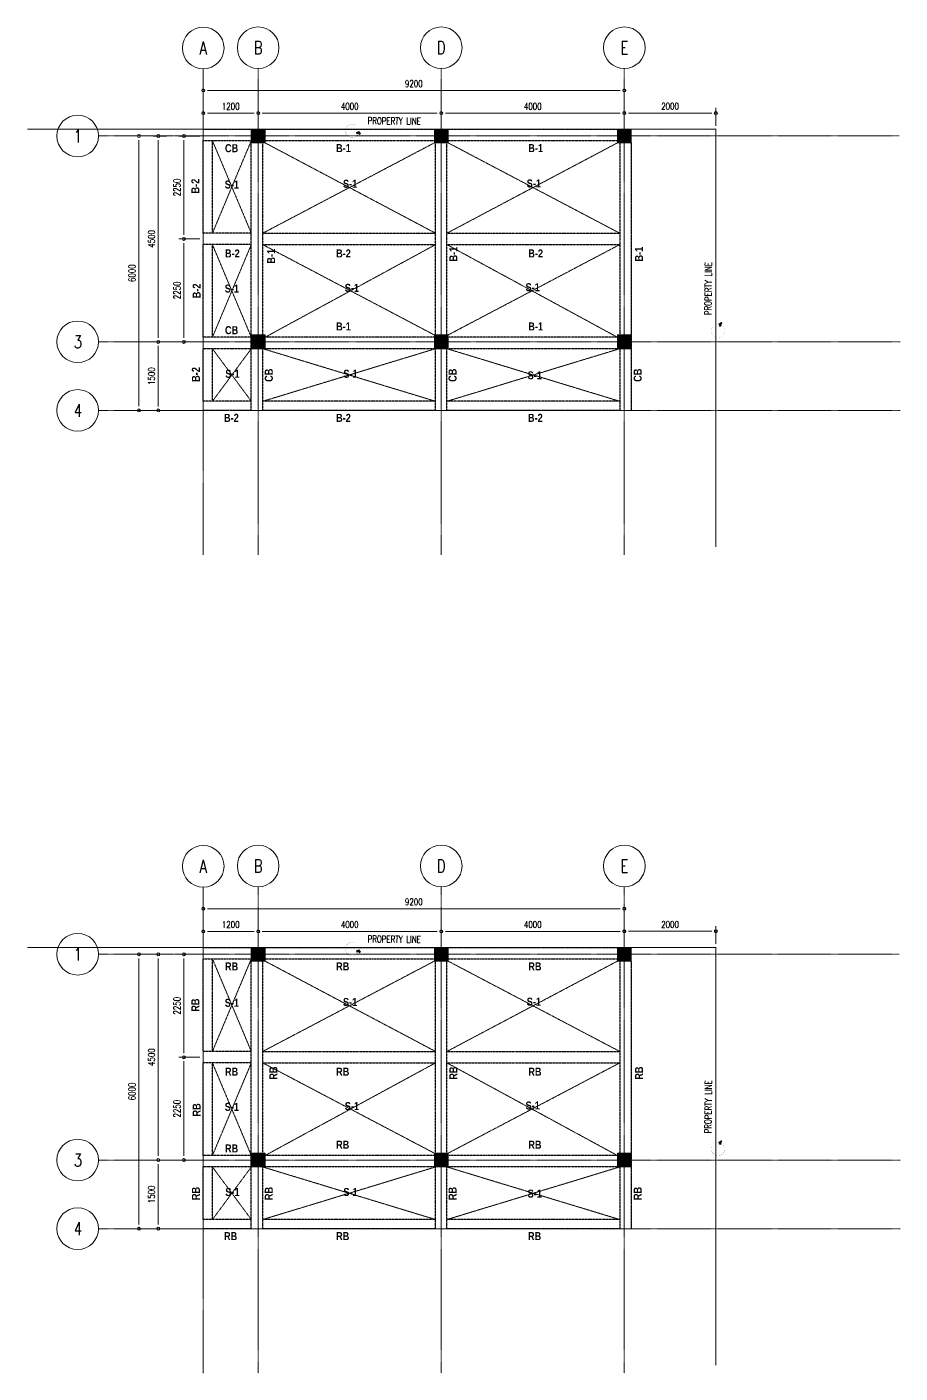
# Model space of a CAD drawing. Header units: millimetres. Extents: x 1634676 to 2610633, y -385676 to -37463.
# Drawn here: x 2070098 to 2089177, y -113179 to -83749 of the extents above; entities that cross this region are included whole.
import ezdxf
from ezdxf.enums import TextEntityAlignment as Align

# ---------------------------------------------------------------- set-up
doc = ezdxf.new("R2010")
doc.units = ezdxf.units.MM
doc.header["$MEASUREMENT"] = 0
for name, pattern in [('HIDDEN', [0.375, 0.25, -0.125]), ('PHANTOM', [2.5, 1.25, -0.25, 0.25, -0.25, 0.25, -0.25]), ('PHANTOM2', [1.25, 0.625, -0.125, 0.125, -0.125, 0.125, -0.125]), ('PHANTOMX2', [5, 2.5, -0.5, 0.5, -0.5, 0.5, -0.5])]:
    doc.linetypes.add(name, pattern=pattern)
doc.layers.get('0').update_dxf_attribs({"lineweight": 15})
doc.layers.get('Defpoints').update_dxf_attribs({"color": 250})
for name, color, linetype, lineweight in [('.15', 7, 'Continuous', 15), ('.2', 2, 'Continuous', 20), ('ST-ANNOT_A', 74, 'Continuous', 20), ('ST-ANNOT_ALeadLines', 250, 'Continuous', 13), ('ST-DIM_E', 250, 'Continuous', 13), ('ST-GIRDER_E', 3, 'HIDDEN', 30), ('ST-GRID_E', 250, 'PHANTOM', 15), ('ST-HATCH_E', 250, 'Continuous', 9), ('ST_HATCH_E', 250, 'Continuous', 5)]:
    doc.layers.add(name, color=color, linetype=linetype, lineweight=lineweight)
doc.layers.add('Layer5', color=5, linetype='Continuous')
doc.styles.add('ST_TEXT', font='romans.shx', dxfattribs={"width": 0.75})
doc.styles.get("Standard").update_dxf_attribs({"font": 'GOTHIC.TTF'})
doc.dimstyles.new('ST_D75', dxfattribs={"dimscale": 75, "dimtxt": 2, "dimasz": 1.2, "dimexe": 1.5, "dimexo": 1, "dimgap": 1, "dimtad": 1, "dimdec": 0, "dimzin": 1, "dimdsep": 46, "dimtxsty": 'ST_TEXT', "dimblk": 'OpenIndicator', "dimcen": 1, "dimclrd": 256, "dimclre": 256, "dimclrt": 7, "dimadec": 0, "dimazin": 0, "dimtfac": 1, "dimtdec": 0, "dimtix": 1, "dimtmove": 2, "dimatfit": 3, "dimldrblk": 'OPEN90', "dimfxl": 0.075, "dimlwd": -1, "dimlwe": -1, "dimarcsym": 0})

# ---------------------------------------------------------------- blocks, each defined once
blk = doc.blocks.new('1234242342')
blk.add_wipeout([(2018872, -78226), (2018872, -77926), (2018572, -77926), (2018572, -78226)]).dxf.layer = 'ST-HATCH_E'
at = {"layer": 'ST-HATCH_E'}
blk.add_hatch(color=256, dxfattribs=at).paths.add_polyline_path([(2018572, -77926), (2018872, -77926), (2018872, -78226), (2018572, -78226)])
at = {"layer": '.15', "color": 6}
blk.add_lwpolyline([(2018572, -78226), (2018572, -77926), (2018872, -77926), (2018872, -78226)], close=True, dxfattribs=at)
blk = doc.blocks.new('7897897897897')
at = {"layer": '.2', "color": 1, "linetype": 'Continuous'}
for p in [(21627.5, -4628), (25627.5, -4628), (29627.5, -4628), (21627.5, -9128), (25627.5, -9128), (29627.5, -9128)]:
    blk.add_blockref('1234242342', p, dxfattribs=at)
blk = doc.blocks.new('OpenIndicator')
at = {"layer": 'ST-DIM_E'}
h = blk.add_hatch(color=255, dxfattribs=at)
h.paths.add_polyline_path([(0.35, 0), (0.36, 0, 0.414214), (0, 0.36), (0, 0.35, -0.414214)])
h.paths.add_polyline_path([(0, 0.35), (0, 0.36, 0.414214), (-0.36, 0), (-0.35, 0, -0.414214)])
h.paths.add_polyline_path([(0, -0.35), (0, -0.36, 0.414214), (0.36, 0), (0.35, 0, -0.414214)])
h.paths.add_polyline_path([(-0.35, 0), (-0.36, 0, 0.414214), (0, -0.36), (0, -0.35, -0.414214)])
at = {"layer": 'ST-DIM_E', "color": 255}
blk.add_line((0, 0.63), (0, -0.63), dxfattribs=at)
at = {"layer": 'ST-DIM_E', "color": 255, "const_width": 0.01}
blk.add_lwpolyline([(-0.63, 0), (0.63, 0)], dxfattribs=at)
at = {"layer": 'ST-DIM_E', "color": 255}
for radius in [0.365, 0.35]:
    blk.add_circle((0, 0), radius, dxfattribs=at)
blk = doc.blocks.new('*D1719')
at = {"layer": 'Defpoints', "color": 0, "linetype": 'Continuous', "ltscale": 3, "transparency": 16777216}
for p in [(2079151, -67274), (2075151, -67524), (2079151, -67524)]:
    blk.add_point(p, dxfattribs=at)
at = {"layer": 'ST-DIM_E', "ltscale": 3, "transparency": 16777216}
for p, q in [((2075151, -67448), (2075151, -67161)), ((2075241, -67274), (2079061, -67274)), ((2079151, -67448), (2079151, -67161))]:
    blk.add_line(p, q, dxfattribs=at)
at = {"layer": 'ST-DIM_E', "linetype": 'Continuous', "ltscale": 3, "transparency": 16777216, "xscale": 90, "yscale": 90, "zscale": 90, "rotation": 180}
blk.add_blockref('OpenIndicator', (2075151, -67274), dxfattribs=at)
at = {"layer": 'ST-DIM_E', "linetype": 'Continuous', "ltscale": 3, "transparency": 16777216, "xscale": 90, "yscale": 90, "zscale": 90}
blk.add_blockref('OpenIndicator', (2079151, -67274), dxfattribs=at)
at = {"layer": 'ST-DIM_E', "color": 7, "linetype": 'Continuous', "ltscale": 3, "transparency": 16777216, "insert": (2077151, -67124), "char_height": 150, "attachment_point": 5, "style": 'ST_TEXT'}
blk.add_mtext('4000', dxfattribs=at)
blk = doc.blocks.new('_Open90')
at = {"color": 0, "linetype": 'ByBlock', "lineweight": -2}
for p, q in [((0, 0), (-1, 0)), ((-0.5, 0.5), (0, 0)), ((0, 0), (-0.5, -0.5))]:
    blk.add_line(p, q, dxfattribs=at)
blk = doc.blocks.new('*D1720')
at = {"layer": 'Defpoints', "color": 0, "linetype": 'Continuous', "ltscale": 3, "transparency": 16777216}
for p in [(2083151, -67274), (2079151, -67524), (2083151, -67524)]:
    blk.add_point(p, dxfattribs=at)
at = {"layer": 'ST-DIM_E', "ltscale": 3, "transparency": 16777216}
for p, q in [((2079151, -67448), (2079151, -67161)), ((2079241, -67274), (2083061, -67274)), ((2083151, -67448), (2083151, -67161))]:
    blk.add_line(p, q, dxfattribs=at)
at = {"layer": 'ST-DIM_E', "linetype": 'Continuous', "ltscale": 3, "transparency": 16777216, "xscale": 90, "yscale": 90, "zscale": 90, "rotation": 180}
blk.add_blockref('OpenIndicator', (2079151, -67274), dxfattribs=at)
at = {"layer": 'ST-DIM_E', "linetype": 'Continuous', "ltscale": 3, "transparency": 16777216, "xscale": 90, "yscale": 90, "zscale": 90}
blk.add_blockref('OpenIndicator', (2083151, -67274), dxfattribs=at)
at = {"layer": 'ST-DIM_E', "color": 7, "linetype": 'Continuous', "ltscale": 3, "transparency": 16777216, "insert": (2081151, -67124), "char_height": 150, "attachment_point": 5, "style": 'ST_TEXT'}
blk.add_mtext('4000', dxfattribs=at)
blk = doc.blocks.new('*D1721')
at = {"layer": 'Defpoints', "color": 0, "linetype": 'Continuous', "ltscale": 3, "transparency": 16777216}
for p in [(2073219, -67774), (2072969, -72274), (2073219, -72274)]:
    blk.add_point(p, dxfattribs=at)
at = {"layer": 'ST-DIM_E', "ltscale": 3, "transparency": 16777216}
for p, q in [((2073144, -67774), (2072856, -67774)), ((2072969, -67864), (2072969, -72184)), ((2073144, -72274), (2072856, -72274))]:
    blk.add_line(p, q, dxfattribs=at)
at = {"layer": 'ST-DIM_E', "linetype": 'Continuous', "ltscale": 3, "transparency": 16777216, "xscale": 90, "yscale": 90, "zscale": 90}
for p, rotation in [((2072969, -67774), 90), ((2072969, -72274), 270)]:
    blk.add_blockref('OpenIndicator', p, dxfattribs=dict(at, rotation=rotation))
at = {"layer": 'ST-DIM_E', "color": 7, "linetype": 'Continuous', "ltscale": 3, "transparency": 16777216, "insert": (2072819, -70024), "char_height": 150, "attachment_point": 5, "rotation": 90, "style": 'ST_TEXT'}
blk.add_mtext('4500', dxfattribs=at)
blk = doc.blocks.new('*D1722')
at = {"layer": 'Defpoints', "color": 0, "linetype": 'Continuous', "ltscale": 3, "transparency": 16777216}
for p in [(2083151, -66778), (2073951, -67024), (2083151, -67024)]:
    blk.add_point(p, dxfattribs=at)
at = {"layer": 'ST-DIM_E', "ltscale": 3, "transparency": 16777216}
for p, q in [((2073951, -66948), (2073951, -66665)), ((2074041, -66778), (2083061, -66778)), ((2083151, -66948), (2083151, -66665))]:
    blk.add_line(p, q, dxfattribs=at)
at = {"layer": 'ST-DIM_E', "linetype": 'Continuous', "ltscale": 3, "transparency": 16777216, "xscale": 90, "yscale": 90, "zscale": 90, "rotation": 180}
blk.add_blockref('OpenIndicator', (2073951, -66778), dxfattribs=at)
at = {"layer": 'ST-DIM_E', "linetype": 'Continuous', "ltscale": 3, "transparency": 16777216, "xscale": 90, "yscale": 90, "zscale": 90}
blk.add_blockref('OpenIndicator', (2083151, -66778), dxfattribs=at)
at = {"layer": 'ST-DIM_E', "color": 7, "linetype": 'Continuous', "ltscale": 3, "transparency": 16777216, "insert": (2078551, -66628), "char_height": 150, "attachment_point": 5, "style": 'ST_TEXT'}
blk.add_mtext('9200', dxfattribs=at)
blk = doc.blocks.new('*U1645')
at = {"layer": 'ST-ANNOT_A', "color": 70, "linetype": 'Continuous', "ltscale": 10}
blk.add_circle((0, 1300), 1300, dxfattribs=at)
at = {"layer": 'ST-GRID_E', "ltscale": 5}
blk.add_line((0, 0), (0, -30374), dxfattribs=at)
at = {"layer": 'ST-ANNOT_A', "color": 7, "style": 'ST_TEXT', "width": 0.75}
blk.add_attdef('A', text='', height=800, dxfattribs=at).set_placement((0, 1300), align=Align.MIDDLE_CENTER)
blk = doc.blocks.new('*U1631')
at = {"layer": 'ST-ANNOT_A', "color": 70, "linetype": 'Continuous', "ltscale": 10}
blk.add_circle((-4087, 0), 1300, dxfattribs=at)
at = {"layer": 'ST-GRID_E', "ltscale": 5}
blk.add_line((47203, 0), (-2787, 0), dxfattribs=at)
at = {"layer": 'ST-ANNOT_A', "color": 7, "style": 'ST_TEXT', "width": 0.75}
blk.add_attdef('A', text='', height=800, dxfattribs=at).set_placement((-4074, 0), align=Align.MIDDLE_CENTER)
blk = doc.blocks.new('*U1632')
at = {"layer": 'ST-ANNOT_A', "color": 70, "linetype": 'Continuous', "ltscale": 10}
blk.add_circle((-4087, 0), 1300, dxfattribs=at)
at = {"layer": 'ST-GRID_E', "ltscale": 5}
blk.add_line((47253, 0), (-2787, 0), dxfattribs=at)
at = {"layer": 'ST-ANNOT_A', "color": 7, "style": 'ST_TEXT', "width": 0.75}
blk.add_attdef('A', text='', height=800, dxfattribs=at).set_placement((-4074, 0), align=Align.MIDDLE_CENTER)
blk = doc.blocks.new('Area Point Arrow')
at = {"layer": 'ST-ANNOT_ALeadLines', "ltscale": 2}
blk.add_hatch(color=2, dxfattribs=at).paths.add_polyline_path([(0, 1), (75, -119), (170, -60), (45, 142), (-173, 49), (-129, -54)])
at = {"layer": 'ST-ANNOT_ALeadLines', "color": 2, "ltscale": 2, "const_width": 10}
blk.add_lwpolyline([(-238, 704, 2.8057482), (0, 1, -0.1272723)], format="xyb", dxfattribs=at)
at = {"layer": 'ST-ANNOT_ALeadLines', "color": 2}
blk.add_lwpolyline([(0, 1), (75, -119), (170, -60), (45, 142), (-173, 49), (-129, -54), (0, 1)], dxfattribs=at)
blk = doc.blocks.new('*D1714')
at = {"layer": 'Defpoints', "color": 0, "linetype": 'Continuous', "ltscale": 3, "transparency": 16777216}
for p in [(2073670, -72274), (2072969, -73774), (2073951, -73774)]:
    blk.add_point(p, dxfattribs=at)
at = {"layer": 'ST-DIM_E', "ltscale": 3, "transparency": 16777216}
for p, q in [((2073595, -72274), (2072856, -72274)), ((2072969, -72364), (2072969, -73684)), ((2073876, -73774), (2072856, -73774))]:
    blk.add_line(p, q, dxfattribs=at)
at = {"layer": 'ST-DIM_E', "linetype": 'Continuous', "ltscale": 3, "transparency": 16777216, "xscale": 90, "yscale": 90, "zscale": 90}
for p, rotation in [((2072969, -72274), 90), ((2072969, -73774), 270)]:
    blk.add_blockref('OpenIndicator', p, dxfattribs=dict(at, rotation=rotation))
at = {"layer": 'ST-DIM_E', "color": 7, "linetype": 'Continuous', "ltscale": 3, "transparency": 16777216, "insert": (2072819, -73024), "char_height": 150, "attachment_point": 5, "rotation": 90, "style": 'ST_TEXT'}
blk.add_mtext('1500', dxfattribs=at)
blk = doc.blocks.new('*D1715')
at = {"layer": 'Defpoints', "color": 0, "linetype": 'Continuous', "ltscale": 3, "transparency": 16777216}
for p in [(2075151, -67274), (2075151, -67429), (2073951, -67774)]:
    blk.add_point(p, dxfattribs=at)
at = {"layer": 'ST-DIM_E', "ltscale": 3, "transparency": 16777216}
for p, q in [((2073951, -67698), (2073951, -67161)), ((2074041, -67274), (2075061, -67274)), ((2075151, -67354), (2075151, -67161))]:
    blk.add_line(p, q, dxfattribs=at)
at = {"layer": 'ST-DIM_E', "linetype": 'Continuous', "ltscale": 3, "transparency": 16777216, "xscale": 90, "yscale": 90, "zscale": 90, "rotation": 180}
blk.add_blockref('OpenIndicator', (2073951, -67274), dxfattribs=at)
at = {"layer": 'ST-DIM_E', "linetype": 'Continuous', "ltscale": 3, "transparency": 16777216, "xscale": 90, "yscale": 90, "zscale": 90}
blk.add_blockref('OpenIndicator', (2075151, -67274), dxfattribs=at)
at = {"layer": 'ST-DIM_E', "color": 7, "linetype": 'Continuous', "ltscale": 3, "transparency": 16777216, "insert": (2074551, -67124), "char_height": 150, "attachment_point": 5, "style": 'ST_TEXT'}
blk.add_mtext('1200', dxfattribs=at)
blk = doc.blocks.new('*U1644')
at = {"layer": 'ST-ANNOT_A', "color": 70, "linetype": 'Continuous', "ltscale": 10}
blk.add_circle((0, 1300), 1300, dxfattribs=at)
at = {"layer": 'ST-GRID_E', "ltscale": 5}
blk.add_line((0, 0), (0, -30355), dxfattribs=at)
at = {"layer": 'ST-ANNOT_A', "color": 7, "style": 'ST_TEXT', "width": 0.75}
blk.add_attdef('A', text='', height=800, dxfattribs=at).set_placement((0, 1300), align=Align.MIDDLE_CENTER)
blk = doc.blocks.new('*D1716')
at = {"layer": 'Defpoints', "color": 0, "linetype": 'Continuous', "ltscale": 3, "transparency": 16777216}
for p in [(2072543.5, -67773.5), (2073370, -67773.5), (2073370, -73773.5)]:
    blk.add_point(p, dxfattribs=at)
at = {"layer": 'ST-DIM_E', "ltscale": 3, "transparency": 16777216}
for p, q in [((2073295, -67773.5), (2072431, -67773.5)), ((2072543.5, -73683.5), (2072543.5, -67863.5)), ((2073295, -73773.5), (2072431, -73773.5))]:
    blk.add_line(p, q, dxfattribs=at)
at = {"layer": 'ST-DIM_E', "linetype": 'Continuous', "ltscale": 3, "transparency": 16777216, "xscale": 90, "yscale": 90, "zscale": 90}
for p, rotation in [((2072543.5, -67773.5), 90), ((2072543.5, -73773.5), 270)]:
    blk.add_blockref('OpenIndicator', p, dxfattribs=dict(at, rotation=rotation))
at = {"layer": 'ST-DIM_E', "color": 7, "linetype": 'Continuous', "ltscale": 3, "transparency": 16777216, "insert": (2072393.5, -70773.5), "char_height": 150, "attachment_point": 5, "rotation": 90, "style": 'ST_TEXT'}
blk.add_mtext('6000', dxfattribs=at)
blk = doc.blocks.new('*D1717')
at = {"layer": 'Defpoints', "color": 0, "linetype": 'Continuous', "ltscale": 3, "transparency": 16777216}
for p in [(2073529, -70024), (2073951, -70024), (2073676, -72274)]:
    blk.add_point(p, dxfattribs=at)
at = {"layer": 'ST-DIM_E', "ltscale": 3, "transparency": 16777216}
for p, q in [((2073876, -70024), (2073417, -70024)), ((2073529, -72184), (2073529, -70114)), ((2073601, -72274), (2073417, -72274))]:
    blk.add_line(p, q, dxfattribs=at)
at = {"layer": 'ST-DIM_E', "linetype": 'Continuous', "ltscale": 3, "transparency": 16777216, "xscale": 90, "yscale": 90, "zscale": 90}
for p, rotation in [((2073529, -70024), 90), ((2073529, -72274), 270)]:
    blk.add_blockref('OpenIndicator', p, dxfattribs=dict(at, rotation=rotation))
at = {"layer": 'ST-DIM_E', "color": 7, "linetype": 'Continuous', "ltscale": 3, "transparency": 16777216, "insert": (2073379, -71149), "char_height": 150, "attachment_point": 5, "rotation": 90, "style": 'ST_TEXT'}
blk.add_mtext('2250', dxfattribs=at)
blk = doc.blocks.new('*D1718')
at = {"layer": 'Defpoints', "color": 0, "linetype": 'Continuous', "ltscale": 3, "transparency": 16777216}
for p in [(2073951, -67774), (2073529, -70024), (2073825, -70024)]:
    blk.add_point(p, dxfattribs=at)
at = {"layer": 'ST-DIM_E', "ltscale": 3, "transparency": 16777216}
for p, q in [((2073876, -67774), (2073417, -67774)), ((2073529, -67864), (2073529, -69934)), ((2073750, -70024), (2073417, -70024))]:
    blk.add_line(p, q, dxfattribs=at)
at = {"layer": 'ST-DIM_E', "linetype": 'Continuous', "ltscale": 3, "transparency": 16777216, "xscale": 90, "yscale": 90, "zscale": 90}
for p, rotation in [((2073529, -67774), 90), ((2073529, -70024), 270)]:
    blk.add_blockref('OpenIndicator', p, dxfattribs=dict(at, rotation=rotation))
at = {"layer": 'ST-DIM_E', "color": 7, "linetype": 'Continuous', "ltscale": 3, "transparency": 16777216, "insert": (2073379, -68899), "char_height": 150, "attachment_point": 5, "rotation": 90, "style": 'ST_TEXT'}
blk.add_mtext('2250', dxfattribs=at)
blk = doc.blocks.new('*D1729')
at = {"layer": 'Defpoints', "color": 0, "linetype": 'Continuous', "ltscale": 3, "transparency": 16777216}
for p in [(2083151, -85632), (2083151, -85808), (2085151, -85984)]:
    blk.add_point(p, dxfattribs=at)
at = {"layer": 'ST-DIM_E', "ltscale": 3, "transparency": 16777216}
for p, q in [((2083151, -85734), (2083151, -85519)), ((2085061, -85632), (2083241, -85632)), ((2085151, -85908), (2085151, -85519))]:
    blk.add_line(p, q, dxfattribs=at)
at = {"layer": 'ST-DIM_E', "linetype": 'Continuous', "ltscale": 3, "transparency": 16777216, "xscale": 90, "yscale": 90, "zscale": 90, "rotation": 180}
blk.add_blockref('OpenIndicator', (2083151, -85632), dxfattribs=at)
at = {"layer": 'ST-DIM_E', "linetype": 'Continuous', "ltscale": 3, "transparency": 16777216, "xscale": 90, "yscale": 90, "zscale": 90}
blk.add_blockref('OpenIndicator', (2085151, -85632), dxfattribs=at)
at = {"layer": 'ST-DIM_E', "color": 7, "linetype": 'Continuous', "ltscale": 3, "transparency": 16777216, "insert": (2084151, -85482), "char_height": 150, "attachment_point": 5, "style": 'ST_TEXT'}
blk.add_mtext('2000', dxfattribs=at)
blk = doc.blocks.new('*D1730')
at = {"layer": 'Defpoints', "color": 0, "linetype": 'Continuous', "ltscale": 3, "transparency": 16777216}
for p in [(2083151, -103521), (2083151, -103698), (2085151, -103872)]:
    blk.add_point(p, dxfattribs=at)
at = {"layer": 'ST-DIM_E', "ltscale": 3, "transparency": 16777216}
for p, q in [((2083151, -103622), (2083151, -103408)), ((2085061, -103521), (2083241, -103521)), ((2085151, -103798), (2085151, -103408))]:
    blk.add_line(p, q, dxfattribs=at)
at = {"layer": 'ST-DIM_E', "linetype": 'Continuous', "ltscale": 3, "transparency": 16777216, "xscale": 90, "yscale": 90, "zscale": 90, "rotation": 180}
blk.add_blockref('OpenIndicator', (2083151, -103521), dxfattribs=at)
at = {"layer": 'ST-DIM_E', "linetype": 'Continuous', "ltscale": 3, "transparency": 16777216, "xscale": 90, "yscale": 90, "zscale": 90}
blk.add_blockref('OpenIndicator', (2085151, -103521), dxfattribs=at)
at = {"layer": 'ST-DIM_E', "color": 7, "linetype": 'Continuous', "ltscale": 3, "transparency": 16777216, "insert": (2084151, -103371), "char_height": 150, "attachment_point": 5, "style": 'ST_TEXT'}
blk.add_mtext('2000', dxfattribs=at)
blk = doc.blocks.new('FFHGHFHFH')
at = {"color": 6, "linetype": 'PHANTOM2', "ltscale": 10, "const_width": 20}
blk.add_lwpolyline([(2070108, -67623.5), (2085150.7, -67623.5), (2085150.7, -76757.5)], dxfattribs=at)
at = {"layer": '.2', "ltscale": 1000, "xscale": 0.35, "yscale": 0.35, "zscale": 0.35}
for name, p, values in [('*U1631', (2072637.8, -67773.5), {'A': '1'}), ('*U1632', (2072637.8, -72273.5), {'A': '3'}), ('*U1632', (2072637.8, -73773.5), {'A': '4'})]:
    blk.add_blockref(name, p, dxfattribs=at).add_auto_attribs(values)
at = {"layer": 'ST-ANNOT_ALeadLines', "xscale": 0.25, "yscale": 0.25, "zscale": 0.25}
blk.add_blockref('Area Point Arrow', (2077340.7, -67711.2), dxfattribs=at)
at = {"layer": 'ST-ANNOT_ALeadLines', "xscale": 0.2500000000000003, "yscale": 0.2500000000000003, "zscale": 0.2500000000000003, "rotation": 90}
blk.add_blockref('Area Point Arrow', (2085250.4, -71892.4), dxfattribs=at)
at = {"layer": 'ST-GRID_E', "xscale": 0.35, "yscale": 0.35, "zscale": 0.35}
for name, p, values in [('*U1644', (2073950.7, -66305.6), {'A': 'A'}), ('*U1645', (2075150.7, -66299.1), {'A': 'B'}), ('*U1645', (2079150.7, -66299.1), {'A': 'D'}), ('*U1645', (2083150.7, -66299.1), {'A': 'E'})]:
    blk.add_blockref(name, p, dxfattribs=at).add_auto_attribs(values)
at = {"layer": 'ST-ANNOT_A', "char_height": 150, "width": 1779.225, "attachment_point": 4, "style": 'ST_TEXT'}
for insert, rotation in [((2077542.4, -67440), 359.48889), ((2084979.1, -71690.7), 89.48889)]:
    blk.add_mtext('{\\C6;PROPERTY LINE}', dxfattribs=dict(at, insert=insert, rotation=rotation))
at = {"layer": 'ST-DIM_E', "color": 1, "linetype": 'Continuous', "ltscale": 3}
for base, p1, p2, picture, middle in [((2083150.7, -66777.6), (2073950.7, -67023.5), (2083150.7, -67023.5), '*D1722', (2078550.7, -66627.6)), ((2075150.7, -67273.5), (2073950.7, -67773.5), (2075150.7, -67429), '*D1715', (2074550.7, -67123.5)), ((2079150.7, -67273.5), (2075150.7, -67523.5), (2079150.7, -67523.5), '*D1719', (2077150.7, -67123.5)), ((2083150.7, -67273.5), (2079150.7, -67523.5), (2083150.7, -67523.5), '*D1720', (2081150.7, -67123.5))]:
    dim = blk.add_linear_dim(base=base, p1=p1, p2=p2, dimstyle='ST_D75', dxfattribs=at)
    dim.commit()
    dim.dimension.update_dxf_attribs({"geometry": picture, "text_midpoint": middle})
for base, p1, p2, picture, middle in [((2072543.5, -67773.5), (2073370, -73773.5), (2073370, -67773.5), '*D1716', (2072393.5, -70773.5)), ((2072968.7, -72273.5), (2073218.7, -67773.5), (2073218.7, -72273.5), '*D1721', (2072818.7, -70023.5)), ((2073529, -70023.5), (2073950.7, -67773.5), (2073824.5, -70023.5), '*D1718', (2073379, -68898.5)), ((2073529, -70023.5), (2073675.5, -72273.5), (2073950.7, -70023.5), '*D1717', (2073379, -71148.5)), ((2072968.7, -73773.5), (2073669.5, -72273.5), (2073950.7, -73773.5), '*D1714', (2072818.7, -73023.5))]:
    dim = blk.add_linear_dim(base=base, p1=p1, p2=p2, angle=90, dimstyle='ST_D75', dxfattribs=at)
    dim.commit()
    dim.dimension.update_dxf_attribs({"geometry": picture, "text_midpoint": middle})

msp = doc.modelspace()

# ---------------------------------------------------------------- linework, layer by layer
at = {"layer": 'ST-GIRDER_E', "ltscale": 7}
for p, q in [((2073950.652, -85983.5), (2083000.652, -85983.5)), ((2073950.652, -86233.5), (2083000.652, -86233.5)), ((2073950.652, -88258.5), (2073950.652, -86233.5)), ((2074150.652, -88258.5), (2074150.652, -86233.5)), ((2075000.652, -92133.5), (2075000.652, -86283.5)), ((2075250.652, -92133.5), (2075250.652, -86283.5)), ((2079025.652, -92133.5), (2079025.652, -86283.5)), ((2079275.652, -92133.5), (2079275.652, -86283.5)), ((2083050.652, -86283.5), (2083050.652, -92133.5)), ((2083300.652, -86283.5), (2083300.652, -92133.5)), ((2073950.652, -90533.5), (2073950.652, -88508.5)), ((2074150.652, -90533.5), (2074150.652, -88508.5)), ((2083000.652, -90533.5), (2073950.652, -90533.5)), ((2083000.652, -90783.5), (2073950.652, -90783.5)), ((2073950.652, -91933.5), (2073950.652, -90783.5)), ((2074150.652, -91933.5), (2074150.652, -90783.5)), ((2075000.652, -91933.5), (2073950.652, -91933.5)), ((2079025.652, -91933.5), (2075250.652, -91933.5)), ((2083050.652, -91933.5), (2079275.652, -91933.5)), ((2075000.652, -92133.5), (2073950.652, -92133.5)), ((2079025.652, -92133.5), (2075250.652, -92133.5)), ((2083050.652, -92133.5), (2079275.652, -92133.5)), ((2073950.652, -103872.5), (2083000.652, -103872.5)), ((2073950.652, -104122.5), (2083000.652, -104122.5)), ((2073950.652, -106147.5), (2073950.652, -104122.5)), ((2074150.652, -106147.5), (2074150.652, -104122.5)), ((2075000.652, -110022.5), (2075000.652, -104172.5)), ((2075250.652, -110022.5), (2075250.652, -104172.5)), ((2079025.652, -110022.5), (2079025.652, -104172.5)), ((2079275.652, -110022.5), (2079275.652, -104172.5)), ((2083050.652, -104172.5), (2083050.652, -110022.5)), ((2083300.652, -104172.5), (2083300.652, -110022.5)), ((2073950.652, -108422.5), (2073950.652, -106397.5)), ((2074150.652, -108422.5), (2074150.652, -106397.5)), ((2083000.652, -108422.5), (2073950.652, -108422.5)), ((2083000.652, -108672.5), (2073950.652, -108672.5)), ((2073950.652, -109822.5), (2073950.652, -108672.5)), ((2074150.652, -109822.5), (2074150.652, -108672.5)), ((2075000.652, -109822.5), (2073950.652, -109822.5)), ((2075000.652, -110022.5), (2073950.652, -110022.5)), ((2079025.652, -109822.5), (2075250.652, -109822.5)), ((2079025.652, -110022.5), (2075250.652, -110022.5)), ((2083050.652, -109822.5), (2079275.652, -109822.5)), ((2083050.652, -110022.5), (2079275.652, -110022.5))]:
    msp.add_line(p, q, dxfattribs=at)
at = {"layer": 'ST_HATCH_E', "linetype": 'PHANTOMX2'}
for points in [[(2073950.652, -92133.5), (2083300.652, -92133.5), (2083300.652, -85983.5), (2073950.652, -85983.5)], [(2073950.652, -110022.5), (2083300.652, -110022.5), (2083300.652, -103872.5), (2073950.652, -103872.5)]]:
    msp.add_lwpolyline(points, close=True, dxfattribs=at)

# ---------------------------------------------------------------- texts
at = {"layer": 'Layer5', "linetype": 'Continuous', "char_height": 175, "attachment_point": 1}
for s, insert in [('{\\fTw Cen MT Condensed|b1|i0|c0|p34;CB}', (2074425.013, -86312.853)), ('{\\fTw Cen MT Condensed|b1|i0|c0|p34;S-1}', (2074420.075, -87107.111)), ('{\\fTw Cen MT Condensed|b1|i0|c0|p34;B-2}', (2074425.013, -88613.353)), ('{\\fTw Cen MT Condensed|b1|i0|c0|p34;S-1}', (2074420.075, -89382.111)), ('{\\fTw Cen MT Condensed|b1|i0|c0|p34;CB}', (2074425.013, -90291.353)), ('{\\fTw Cen MT Condensed|b1|i0|c0|p34;S-1}', (2074431.799, -91244.26)), ('{\\fTw Cen MT Condensed|b1|i0|c0|p34;S-1}', (2077013.299, -91244.26)), ('{\\fTw Cen MT Condensed|b1|i0|c0|p34;S-1}', (2081038.368, -91278.97)), ('{\\fTw Cen MT Condensed|b1|i0|c0|p34;B-2}', (2074404.013, -92207.853)), ('{\\fTw Cen MT Condensed|b1|i0|c0|p34;B-2}', (2076852.513, -92207.853)), ('{\\fTw Cen MT Condensed|b1|i0|c0|p34;B-2}', (2081045.513, -92207.853)), ('{\\fTw Cen MT Condensed|b1|i0|c0|p34;RB}', (2074425.013, -104201.853)), ('{\\fTw Cen MT Condensed|b1|i0|c0|p34;S-1}', (2074420.075, -104996.111)), ('{\\fTw Cen MT Condensed|b1|i0|c0|p34;RB}', (2074425.013, -106502.353)), ('{\\fTw Cen MT Condensed|b1|i0|c0|p34;S-1}', (2074420.075, -107271.111)), ('{\\fTw Cen MT Condensed|b1|i0|c0|p34;RB}', (2074425.013, -108180.353)), ('{\\fTw Cen MT Condensed|b1|i0|c0|p34;S-1}', (2074431.799, -109133.26)), ('{\\fTw Cen MT Condensed|b1|i0|c0|p34;S-1}', (2077013.299, -109133.26)), ('{\\fTw Cen MT Condensed|b1|i0|c0|p34;S-1}', (2081038.368, -109167.97)), ('{\\fTw Cen MT Condensed|b1|i0|c0|p34;RB}', (2074404.013, -110096.853)), ('{\\fTw Cen MT Condensed|b1|i0|c0|p34;RB}', (2076852.513, -110096.853)), ('{\\fTw Cen MT Condensed|b1|i0|c0|p34;RB}', (2081045.513, -110096.853))]:
    msp.add_mtext_dynamic_manual_height_columns(s, width=124.78374, gutter_width=1333.333, heights=[0], dxfattribs=dict(at, insert=insert))
at = {"layer": 'Layer5', "linetype": 'Continuous', "char_height": 175, "attachment_point": 1, "rotation": 90}
for s, insert in [('{\\fTw Cen MT Condensed|b1|i0|c0|p34;B-2}', (2073689.853, -87390.487)), ('{\\fTw Cen MT Condensed|b1|i0|c0|p34;B-2}', (2073718.353, -89681.487)), ('{\\fTw Cen MT Condensed|b1|i0|c0|p34;B-2}', (2073701.353, -91508.987)), ('{\\fTw Cen MT Condensed|b1|i0|c0|p34;CB}', (2075295.853, -91508.987)), ('{\\fTw Cen MT Condensed|b1|i0|c0|p34;CB}', (2079310.353, -91508.987)), ('{\\fTw Cen MT Condensed|b1|i0|c0|p34;CB}', (2083355.853, -91508.987)), ('{\\fTw Cen MT Condensed|b1|i0|c0|p34;RB}', (2073689.853, -105279.487)), ('{\\fTw Cen MT Condensed|b1|i0|c0|p34;RB}', (2073718.353, -107570.487)), ('{\\fTw Cen MT Condensed|b1|i0|c0|p34;RB}', (2073701.353, -109397.987)), ('{\\fTw Cen MT Condensed|b1|i0|c0|p34;RB}', (2075295.853, -109397.987)), ('{\\fTw Cen MT Condensed|b1|i0|c0|p34;RB}', (2079310.353, -109397.987)), ('{\\fTw Cen MT Condensed|b1|i0|c0|p34;RB}', (2083355.853, -109397.987))]:
    msp.add_mtext_dynamic_manual_height_columns(s, width=124.78374, gutter_width=1333.333, heights=[0], dxfattribs=dict(at, insert=insert))

# ---------------------------------------------------------------- next in the draw order: block references
at = {"layer": '.2', "color": 1, "linetype": 'Continuous'}
for p in [(34801.249, -3429.438), (34801.249, -21318.438)]:
    msp.add_blockref('7897897897897', p, dxfattribs=at)

# ---------------------------------------------------------------- next in the draw order: linework, layer by layer
at = {"layer": 'ST-GIRDER_E', "ltscale": 7}
for p, q in [((2075000.652, -88258.5), (2073950.652, -88258.5)), ((2075250.652, -88258.5), (2079025.652, -88258.5)), ((2079275.652, -88258.5), (2083050.652, -88258.5)), ((2075000.652, -88508.5), (2073950.652, -88508.5)), ((2075250.652, -88508.5), (2079025.652, -88508.5)), ((2079275.652, -88508.5), (2083050.652, -88508.5)), ((2075000.652, -106147.5), (2073950.652, -106147.5)), ((2075250.652, -106147.5), (2079025.652, -106147.5)), ((2079275.652, -106147.5), (2083050.652, -106147.5)), ((2075000.652, -106397.5), (2073950.652, -106397.5)), ((2075250.652, -106397.5), (2079025.652, -106397.5)), ((2079275.652, -106397.5), (2083050.652, -106397.5))]:
    msp.add_line(p, q, dxfattribs=at)
at = {"layer": 'ST_HATCH_E', "linetype": 'PHANTOMX2'}
for p, q in [((2074150.652, -86233.5), (2075000.652, -88258.5)), ((2074150.652, -88258.5), (2075000.652, -86233.5)), ((2075250.652, -88258.5), (2079000.652, -86283.5)), ((2075300.652, -86283.5), (2079025.652, -88258.5)), ((2079275.652, -88258.5), (2083000.652, -86283.5)), ((2079300.652, -86283.5), (2083050.652, -88258.5)), ((2074150.652, -88508.5), (2075000.652, -90533.5)), ((2074150.652, -90533.5), (2075000.652, -88508.5)), ((2075250.652, -88508.5), (2079000.652, -90483.5)), ((2079025.652, -88508.5), (2075300.652, -90533.5)), ((2079275.652, -88508.5), (2083000.652, -90533.5)), ((2079300.652, -90483.5), (2083050.652, -88508.5)), ((2074150.652, -90783.5), (2075000.652, -91933.5)), ((2075000.652, -90783.5), (2074150.652, -91933.5)), ((2075250.652, -90783.5), (2079025.652, -91933.5)), ((2079025.652, -90783.5), (2075250.652, -91933.5)), ((2074150.652, -104122.5), (2075000.652, -106147.5)), ((2074150.652, -106147.5), (2075000.652, -104122.5)), ((2075250.652, -106147.5), (2079000.652, -104172.5)), ((2075300.652, -104172.5), (2079025.652, -106147.5)), ((2079275.652, -106147.5), (2083000.652, -104172.5)), ((2079300.652, -104172.5), (2083050.652, -106147.5)), ((2074150.652, -106397.5), (2075000.652, -108422.5)), ((2074150.652, -108422.5), (2075000.652, -106397.5)), ((2075250.652, -106397.5), (2079000.652, -108372.5)), ((2079025.652, -106397.5), (2075300.652, -108422.5)), ((2079275.652, -106397.5), (2083000.652, -108422.5)), ((2079300.652, -108372.5), (2083050.652, -106397.5)), ((2074150.652, -108672.5), (2075000.652, -109822.5)), ((2075000.652, -108672.5), (2074150.652, -109822.5)), ((2075250.652, -108672.5), (2079025.652, -109822.5)), ((2079025.652, -108672.5), (2075250.652, -109822.5))]:
    msp.add_line(p, q, dxfattribs=at)
for points in [[(2079275.652, -90783.5), (2083050.652, -91933.5)], [(2083050.652, -90783.5), (2079275.652, -91933.5)], [(2079275.652, -108672.5), (2083050.652, -109822.5)], [(2083050.652, -108672.5), (2079275.652, -109822.5)]]:
    msp.add_lwpolyline(points, dxfattribs=at)

# ---------------------------------------------------------------- next in the draw order: block references
at = {"layer": '.2', "color": 1, "linetype": 'Continuous'}
for p in [(0, -18360), (0, -36249)]:
    msp.add_blockref('FFHGHFHFH', p, dxfattribs=at)

# ---------------------------------------------------------------- next in the draw order: texts
at = {"layer": 'Layer5', "linetype": 'Continuous', "char_height": 175, "attachment_point": 1}
for s, width, insert in [('{\\fTw Cen MT Condensed|b1|i0|c0|p34;B-1}', 124.78374, (2076852.513, -86311.353)), ('{\\fTw Cen MT Condensed|b1|i0|c0|p34;B-1}', 124.78374, (2081052.513, -86311.353)), ('{\\fTw Cen MT Condensed|b1|i0|c0|p34;S-1}', 124.78374, (2077003.181, -87090.562)), ('{\\fTw Cen MT Condensed|b1|i0|c0|p34;S-1}', 124.78374, (2081018.368, -87083.47)), ('{\\fTw Cen MT Condensed|b1|i0|c0|p34;B-2}', 124.78374, (2076852.513, -88613.353)), ('{\\fTw Cen MT Condensed|b1|i0|c0|p34;B-2}', 330.84515, (2081052.513, -88613.353)), ('{\\fTw Cen MT Condensed|b1|i0|c0|p34;S-1}', 124.78374, (2077043.273, -89366.304)), ('{\\fTw Cen MT Condensed|b1|i0|c0|p34;S-1}', 124.78374, (2080993.368, -89352.47)), ('{\\fTw Cen MT Condensed|b1|i0|c0|p34;B-1}', 124.78374, (2076852.513, -90210.353)), ('{\\fTw Cen MT Condensed|b1|i0|c0|p34;B-1}', 124.78374, (2081052.513, -90210.353)), ('{\\fTw Cen MT Condensed|b1|i0|c0|p34;RB}', 124.78374, (2076852.513, -104200.353)), ('{\\fTw Cen MT Condensed|b1|i0|c0|p34;RB}', 124.78374, (2081052.513, -104200.353)), ('{\\fTw Cen MT Condensed|b1|i0|c0|p34;S-1}', 124.78374, (2077003.181, -104979.562)), ('{\\fTw Cen MT Condensed|b1|i0|c0|p34;S-1}', 124.78374, (2081018.368, -104972.47)), ('{\\fTw Cen MT Condensed|b1|i0|c0|p34;RB}', 124.78374, (2076852.513, -106502.353)), ('{\\fTw Cen MT Condensed|b1|i0|c0|p34;RB}', 124.78374, (2081052.513, -106502.353)), ('{\\fTw Cen MT Condensed|b1|i0|c0|p34;S-1}', 124.78374, (2077043.273, -107255.304)), ('{\\fTw Cen MT Condensed|b1|i0|c0|p34;S-1}', 124.78374, (2080993.368, -107241.47)), ('{\\fTw Cen MT Condensed|b1|i0|c0|p34;RB}', 124.78374, (2076852.513, -108099.353)), ('{\\fTw Cen MT Condensed|b1|i0|c0|p34;RB}', 124.78374, (2081052.513, -108099.353))]:
    msp.add_mtext_dynamic_manual_height_columns(s, width=width, gutter_width=1333.333, heights=[0], dxfattribs=dict(at, insert=insert))
at = {"layer": 'Layer5', "linetype": 'Continuous', "char_height": 175, "attachment_point": 1, "rotation": 90}
for s, insert in [('{\\fTw Cen MT Condensed|b1|i0|c0|p34;B-1}', (2079328.706, -88876.987)), ('{\\fTw Cen MT Condensed|b1|i0|c0|p34;B-1}', (2083384.706, -88876.987)), ('{\\fTw Cen MT Condensed|b1|i0|c0|p34;B-1}', (2075346.706, -88924.987)), ('{\\fTw Cen MT Condensed|b1|i0|c0|p34;RB}', (2075394.706, -106765.987)), ('{\\fTw Cen MT Condensed|b1|i0|c0|p34;RB}', (2079328.706, -106765.987)), ('{\\fTw Cen MT Condensed|b1|i0|c0|p34;RB}', (2083384.706, -106765.987))]:
    msp.add_mtext_dynamic_manual_height_columns(s, width=124.78374, gutter_width=1333.333, heights=[0], dxfattribs=dict(at, insert=insert))

# ---------------------------------------------------------------- next in the draw order: dimensions: what is measured, and where the dimension line sits
at = {"layer": 'ST-DIM_E', "color": 1, "linetype": 'Continuous', "ltscale": 3}
for base, p1, p2, picture, middle in [((2083150.652, -85631.943), (2085150.652, -85983.5), (2083150.652, -85808.5), '*D1729', (2084150.652, -85481.943)), ((2083150.652, -103520.943), (2085150.652, -103872.5), (2083150.652, -103697.5), '*D1730', (2084150.652, -103370.943))]:
    dim = msp.add_linear_dim(base=base, p1=p1, p2=p2, dimstyle='ST_D75', dxfattribs=at)
    dim.commit()
    dim.dimension.update_dxf_attribs({"geometry": picture, "text_midpoint": middle})

doc.saveas('drawing.dxf')
